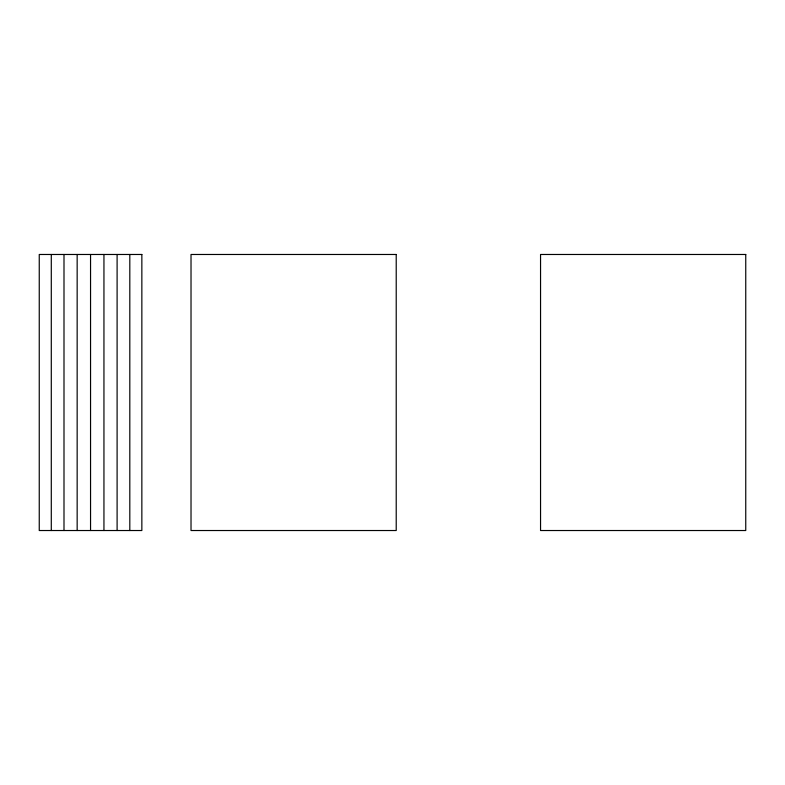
<?xml version="1.0" encoding="UTF-8"?>
<svg xmlns="http://www.w3.org/2000/svg" width="785" height="785" viewBox="0 0 785 785"><rect width="100%" height="100%" fill="white"/><g stroke="black" fill="none" stroke-linecap="round" stroke-linejoin="round"><path stroke-width="1.18" d="M129.81 254.477L129.81 530.523M117.102 254.477L117.102 530.523M103.944 254.477L103.944 530.523M90.55 254.477L90.55 530.523M77.156 254.477L77.156 530.523M63.997 254.477L63.997 530.523M51.29 254.477L51.29 530.523M141.85 254.477L39.25 254.477L39.25 530.523L141.85 530.523L141.85 254.477M396.219 254.477L191.02 254.477L191.02 530.523L396.219 530.523L396.219 254.477M745.75 254.477L540.551 254.477L540.551 530.523L745.75 530.523L745.75 254.477"/></g></svg>
